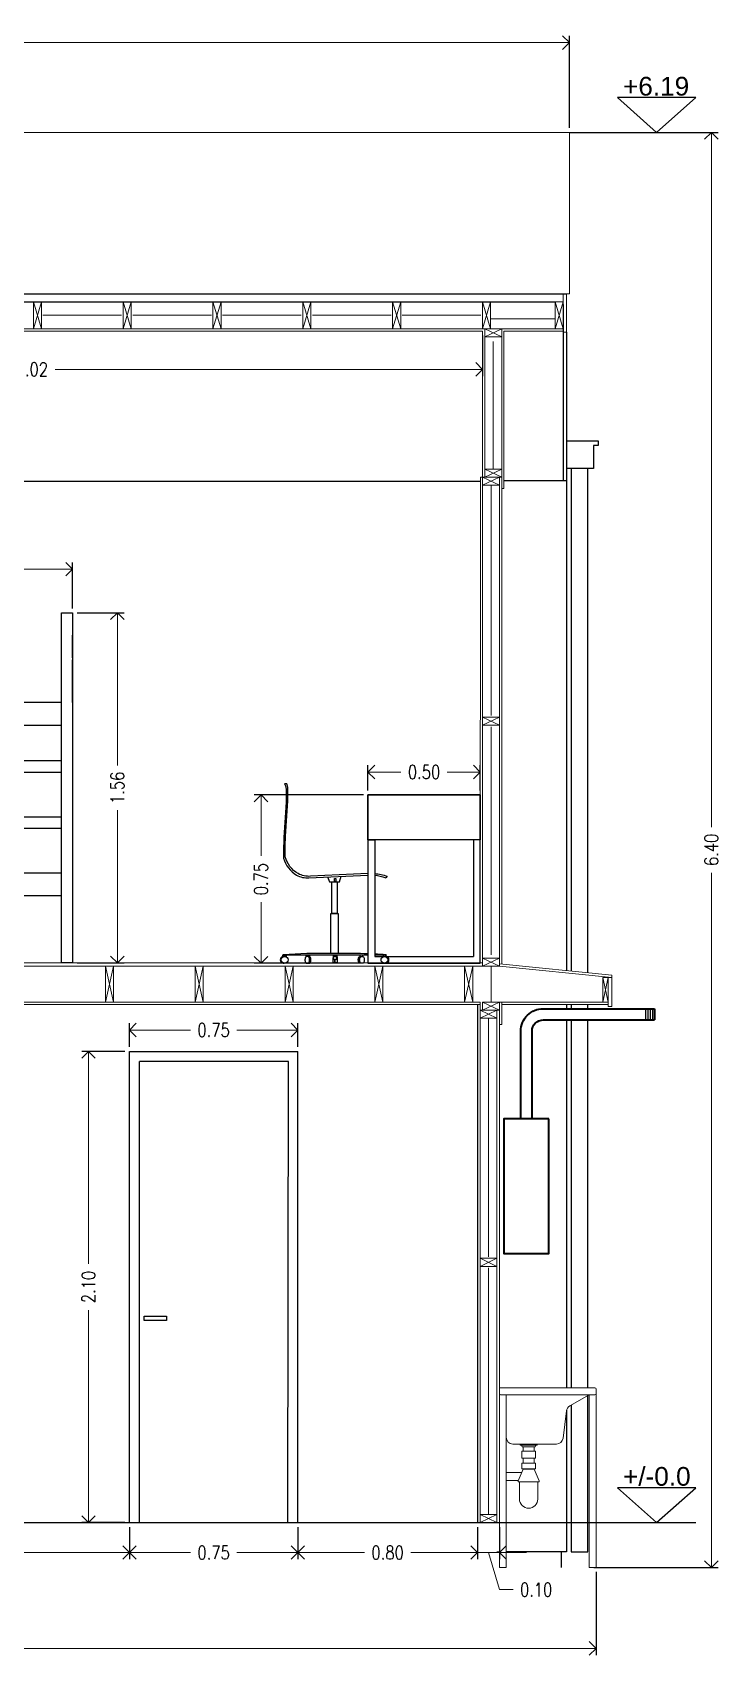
# Model space of a CAD drawing. Header units: inches. Extents: x -102.5 to -49.9, y 36.2 to 69.9.
# Drawn here: x -87.07 to -84, y 43.67 to 50.91 of the extents above; entities that cross this region are included whole.
import ezdxf

# ---------------------------------------------------------------- set-up
doc = ezdxf.new("R2010")
doc.units = ezdxf.units.IN
doc.header["$MEASUREMENT"] = 0
doc.layers.get('DEFPOINTS').update_dxf_attribs({"color": 210})
for name, color, linetype, lineweight in [('A-ANNO-DIMS', 3, 'Continuous', 18), ('A-DETL-MBND', 3, 'Continuous', 18), ('A-ELEV-IDEN', 3, 'Continuous', 18), ('A-ELEV-MBE1', 7, 'Continuous', 35), ('A-ELEV-MBE2', 4, 'Continuous', 25), ('A-FURN', 8, 'Continuous', 18), ('A-WALL-PATT', 8, 'Continuous', 18), ('A-WALL-STUD', 3, 'Continuous', 18), ('arredi', 7, 'Continuous', 20)]:
    doc.layers.add(name, color=color, linetype=linetype, lineweight=lineweight)
doc.styles.add('E-ROMANS', font='romans.shx', dxfattribs={"width": 0.8})
doc.styles.get("Standard").update_dxf_attribs({"font": 'Arial.ttf'})
doc.dimstyles.new('Fabio1', dxfattribs={"dimscale": 0.001, "dimtxt": 60, "dimasz": 60, "dimexe": 30, "dimexo": 20, "dimgap": 30, "dimtad": 0, "dimzin": 0, "dimdsep": 46, "dimtxsty": 'E-ROMANS', "dimblk": 'OPEN90', "dimcen": 90, "dimclrd": 3, "dimclre": 3, "dimclrt": 3, "dimadec": 0, "dimazin": 0, "dimtfac": 1, "dimtmove": 1, "dimatfit": 3, "dimldrblk": 'OPEN90', "dimfxl": 1, "dimtfill": 1, "dimtolj": 1, "dimtzin": 0, "dimlwd": -1, "dimarcsym": 0})

# ---------------------------------------------------------------- blocks, each defined once
blk = doc.blocks.new('_Open90')
at = {"color": 0, "linetype": 'ByBlock', "lineweight": -2}
for p, q in [((0, 0), (-1, 0)), ((-0.5, 0.5), (0, 0)), ((0, 0), (-0.5, -0.5))]:
    blk.add_line(p, q, dxfattribs=at)
blk = doc.blocks.new('*D1313')
at = {"layer": 'A-ANNO-DIMS', "color": 3, "lineweight": -2, "transparency": 16777216}
for p, q in [((-92.2973, 50.4896), (-92.2973, 50.8996)), ((-84.6754, 50.4896), (-84.6754, 50.8996))]:
    blk.add_line(p, q, dxfattribs=at)
at = {"layer": 'A-ANNO-DIMS', "color": 3, "transparency": 16777216}
for p, q in [((-92.2373, 50.8696), (-88.5895, 50.8696)), ((-84.7354, 50.8696), (-88.3832, 50.8696))]:
    blk.add_line(p, q, dxfattribs=at)
at = {"layer": 'DEFPOINTS', "color": 0, "transparency": 16777216}
for p in [(-92.2973, 50.8696), (-92.2973, 50.4696), (-84.6754, 50.4696)]:
    blk.add_point(p, dxfattribs=at)
at = {"layer": 'A-ANNO-DIMS', "color": 3, "transparency": 16777216, "xscale": 0.06, "yscale": 0.06, "zscale": 0.06, "rotation": 180}
blk.add_blockref('_Open90', (-92.2973, 50.8696), dxfattribs=at)
at = {"layer": 'A-ANNO-DIMS', "color": 3, "transparency": 16777216, "xscale": 0.06, "yscale": 0.06, "zscale": 0.06}
blk.add_blockref('_Open90', (-84.6754, 50.8696), dxfattribs=at)
at = {"layer": 'A-ANNO-DIMS', "color": 3, "transparency": 16777216, "insert": (-88.4863, 50.8696), "char_height": 0.06, "attachment_point": 5, "style": 'E-ROMANS', "bg_fill": 3, "box_fill_scale": 1.25, "bg_fill_color": 256, "bg_fill_true_color": 13158600, "bg_fill_transparency": 0}
blk.add_mtext('\\A1;7.62', dxfattribs=at)
blk = doc.blocks.new('*D1305')
at = {"layer": 'A-ANNO-DIMS', "color": 3, "lineweight": -2, "transparency": 16777216}
for p, q in [((-88.4671, 48.3376), (-88.4671, 48.5521)), ((-86.8878, 48.3476), (-86.8878, 48.5521))]:
    blk.add_line(p, q, dxfattribs=at)
at = {"layer": 'A-ANNO-DIMS', "color": 3, "transparency": 16777216}
for p, q in [((-88.4071, 48.5221), (-87.7771, 48.5221)), ((-86.9478, 48.5221), (-87.5777, 48.5221))]:
    blk.add_line(p, q, dxfattribs=at)
at = {"layer": 'DEFPOINTS', "color": 0, "transparency": 16777216}
for p in [(-86.8878, 48.5221), (-88.4671, 48.3176), (-86.8878, 48.3276)]:
    blk.add_point(p, dxfattribs=at)
at = {"layer": 'A-ANNO-DIMS', "color": 3, "transparency": 16777216, "xscale": 0.06, "yscale": 0.06, "zscale": 0.06, "rotation": 180}
blk.add_blockref('_Open90', (-88.4671, 48.5221), dxfattribs=at)
at = {"layer": 'A-ANNO-DIMS', "color": 3, "transparency": 16777216, "xscale": 0.06, "yscale": 0.06, "zscale": 0.06}
blk.add_blockref('_Open90', (-86.8878, 48.5221), dxfattribs=at)
at = {"layer": 'A-ANNO-DIMS', "color": 3, "transparency": 16777216, "insert": (-87.6774, 48.5221), "char_height": 0.06, "attachment_point": 5, "style": 'E-ROMANS', "bg_fill": 3, "box_fill_scale": 1.25, "bg_fill_color": 256, "bg_fill_true_color": 13158600, "bg_fill_transparency": 0}
blk.add_mtext('\\A1;1.58', dxfattribs=at)
blk = doc.blocks.new('*D1307')
at = {"layer": 'A-ANNO-DIMS', "color": 3, "lineweight": -2, "transparency": 16777216}
for p, q in [((-86.8678, 48.3276), (-86.6586, 48.3276)), ((-86.8678, 46.7676), (-86.6586, 46.7676))]:
    blk.add_line(p, q, dxfattribs=at)
at = {"layer": 'A-ANNO-DIMS', "color": 3, "transparency": 16777216}
for p, q in [((-86.6886, 48.2676), (-86.6886, 47.6473)), ((-86.6886, 46.8276), (-86.6886, 47.4479))]:
    blk.add_line(p, q, dxfattribs=at)
at = {"layer": 'DEFPOINTS', "color": 0, "transparency": 16777216}
for p in [(-86.8878, 48.3276), (-86.8878, 46.7676), (-86.6886, 46.7676)]:
    blk.add_point(p, dxfattribs=at)
at = {"layer": 'A-ANNO-DIMS', "color": 3, "transparency": 16777216, "xscale": 0.06, "yscale": 0.06, "zscale": 0.06}
for p, rotation in [((-86.6886, 48.3276), 90), ((-86.6886, 46.7676), 270)]:
    blk.add_blockref('_Open90', p, dxfattribs=dict(at, rotation=rotation))
at = {"layer": 'A-ANNO-DIMS', "color": 3, "transparency": 16777216, "insert": (-86.6886, 47.5476), "char_height": 0.06, "attachment_point": 5, "rotation": 90, "style": 'E-ROMANS', "bg_fill": 3, "box_fill_scale": 1.25, "bg_fill_color": 256, "bg_fill_true_color": 13158600, "bg_fill_transparency": 0}
blk.add_mtext('\\A1;1.56', dxfattribs=at)
blk = doc.blocks.new('*D1301')
at = {"layer": 'A-ANNO-DIMS', "color": 3, "lineweight": -2, "transparency": 16777216}
for p, q in [((-86.6548, 46.3726), (-86.847, 46.3726)), ((-86.6548, 44.2726), (-86.847, 44.2726))]:
    blk.add_line(p, q, dxfattribs=at)
at = {"layer": 'A-ANNO-DIMS', "color": 3, "transparency": 16777216}
for p, q in [((-86.817, 46.3126), (-86.817, 45.4258)), ((-86.817, 44.3326), (-86.817, 45.2195))]:
    blk.add_line(p, q, dxfattribs=at)
at = {"layer": 'DEFPOINTS', "color": 0, "transparency": 16777216}
for p in [(-86.6348, 46.3726), (-86.817, 44.2726), (-86.6348, 44.2726)]:
    blk.add_point(p, dxfattribs=at)
at = {"layer": 'A-ANNO-DIMS', "color": 3, "transparency": 16777216, "xscale": 0.06, "yscale": 0.06, "zscale": 0.06}
for p, rotation in [((-86.817, 46.3726), 90), ((-86.817, 44.2726), 270)]:
    blk.add_blockref('_Open90', p, dxfattribs=dict(at, rotation=rotation))
at = {"layer": 'A-ANNO-DIMS', "color": 3, "transparency": 16777216, "insert": (-86.817, 45.3226), "char_height": 0.06, "attachment_point": 5, "rotation": 90, "style": 'E-ROMANS', "bg_fill": 3, "box_fill_scale": 1.25, "bg_fill_color": 256, "bg_fill_true_color": 13158600, "bg_fill_transparency": 0}
blk.add_mtext('\\A1;2.10', dxfattribs=at)
blk = doc.blocks.new('*D1302')
at = {"layer": 'A-ANNO-DIMS', "color": 3, "lineweight": -2, "transparency": 16777216}
for p, q in [((-86.6348, 46.3926), (-86.6348, 46.4981)), ((-85.8848, 46.3926), (-85.8848, 46.4981))]:
    blk.add_line(p, q, dxfattribs=at)
at = {"layer": 'A-ANNO-DIMS', "color": 3, "transparency": 16777216}
for p, q in [((-86.5748, 46.4681), (-86.363, 46.4681)), ((-85.9448, 46.4681), (-86.1567, 46.4681))]:
    blk.add_line(p, q, dxfattribs=at)
at = {"layer": 'DEFPOINTS', "color": 0, "transparency": 16777216}
for p in [(-85.8848, 46.4681), (-86.6348, 46.3726), (-85.8848, 46.3726)]:
    blk.add_point(p, dxfattribs=at)
at = {"layer": 'A-ANNO-DIMS', "color": 3, "transparency": 16777216, "xscale": 0.06, "yscale": 0.06, "zscale": 0.06, "rotation": 180}
blk.add_blockref('_Open90', (-86.6348, 46.4681), dxfattribs=at)
at = {"layer": 'A-ANNO-DIMS', "color": 3, "transparency": 16777216, "xscale": 0.06, "yscale": 0.06, "zscale": 0.06}
blk.add_blockref('_Open90', (-85.8848, 46.4681), dxfattribs=at)
at = {"layer": 'A-ANNO-DIMS', "color": 3, "transparency": 16777216, "insert": (-86.2598, 46.4681), "char_height": 0.06, "attachment_point": 5, "style": 'E-ROMANS', "bg_fill": 3, "box_fill_scale": 1.25, "bg_fill_color": 256, "bg_fill_true_color": 13158600, "bg_fill_transparency": 0}
blk.add_mtext('\\A1;0.75', dxfattribs=at)
blk = doc.blocks.new('*D1277')
at = {"layer": 'A-ANNO-DIMS', "color": 3, "lineweight": -2, "transparency": 16777216}
for p, q in [((-87.9859, 44.2526), (-87.9859, 44.1087)), ((-86.6348, 44.2526), (-86.6348, 44.1087))]:
    blk.add_line(p, q, dxfattribs=at)
at = {"layer": 'A-ANNO-DIMS', "color": 3, "transparency": 16777216}
for p, q in [((-87.9259, 44.1387), (-87.4101, 44.1387)), ((-86.6948, 44.1387), (-87.2106, 44.1387))]:
    blk.add_line(p, q, dxfattribs=at)
at = {"layer": 'DEFPOINTS', "color": 0, "transparency": 16777216}
for p in [(-87.9859, 44.2726), (-86.6348, 44.2726), (-86.6348, 44.1387)]:
    blk.add_point(p, dxfattribs=at)
at = {"layer": 'A-ANNO-DIMS', "color": 3, "transparency": 16777216, "xscale": 0.06, "yscale": 0.06, "zscale": 0.06, "rotation": 180}
blk.add_blockref('_Open90', (-87.9859, 44.1387), dxfattribs=at)
at = {"layer": 'A-ANNO-DIMS', "color": 3, "transparency": 16777216, "xscale": 0.06, "yscale": 0.06, "zscale": 0.06}
blk.add_blockref('_Open90', (-86.6348, 44.1387), dxfattribs=at)
at = {"layer": 'A-ANNO-DIMS', "color": 3, "transparency": 16777216, "insert": (-87.3104, 44.1387), "char_height": 0.06, "attachment_point": 5, "style": 'E-ROMANS', "bg_fill": 3, "box_fill_scale": 1.25, "bg_fill_color": 256, "bg_fill_true_color": 13158600, "bg_fill_transparency": 0}
blk.add_mtext('\\A1;1.35', dxfattribs=at)
blk = doc.blocks.new('*D1278')
at = {"layer": 'A-ANNO-DIMS', "color": 3, "lineweight": -2, "transparency": 16777216}
for p, q in [((-86.6348, 44.2526), (-86.6348, 44.1087)), ((-85.8848, 44.2526), (-85.8848, 44.1087))]:
    blk.add_line(p, q, dxfattribs=at)
at = {"layer": 'A-ANNO-DIMS', "color": 3, "transparency": 16777216}
for p, q in [((-86.5748, 44.1387), (-86.363, 44.1387)), ((-85.9448, 44.1387), (-86.1567, 44.1387))]:
    blk.add_line(p, q, dxfattribs=at)
at = {"layer": 'DEFPOINTS', "color": 0, "transparency": 16777216}
for p in [(-86.6348, 44.2726), (-85.8848, 44.2726), (-85.8848, 44.1387)]:
    blk.add_point(p, dxfattribs=at)
at = {"layer": 'A-ANNO-DIMS', "color": 3, "transparency": 16777216, "xscale": 0.06, "yscale": 0.06, "zscale": 0.06, "rotation": 180}
blk.add_blockref('_Open90', (-86.6348, 44.1387), dxfattribs=at)
at = {"layer": 'A-ANNO-DIMS', "color": 3, "transparency": 16777216, "xscale": 0.06, "yscale": 0.06, "zscale": 0.06}
blk.add_blockref('_Open90', (-85.8848, 44.1387), dxfattribs=at)
at = {"layer": 'A-ANNO-DIMS', "color": 3, "transparency": 16777216, "insert": (-86.2598, 44.1387), "char_height": 0.06, "attachment_point": 5, "style": 'E-ROMANS', "bg_fill": 3, "box_fill_scale": 1.25, "bg_fill_color": 256, "bg_fill_true_color": 13158600, "bg_fill_transparency": 0}
blk.add_mtext('\\A1;0.75', dxfattribs=at)
blk = doc.blocks.new('*D1279')
at = {"layer": 'A-ANNO-DIMS', "color": 3, "lineweight": -2, "transparency": 16777216}
for p, q in [((-85.8848, 44.2526), (-85.8848, 44.1087)), ((-85.0848, 44.2526), (-85.0848, 44.1087))]:
    blk.add_line(p, q, dxfattribs=at)
at = {"layer": 'A-ANNO-DIMS', "color": 3, "transparency": 16777216}
for p, q in [((-85.8248, 44.1387), (-85.588, 44.1387)), ((-85.1448, 44.1387), (-85.3817, 44.1387))]:
    blk.add_line(p, q, dxfattribs=at)
at = {"layer": 'DEFPOINTS', "color": 0, "transparency": 16777216}
for p in [(-85.8848, 44.2726), (-85.0848, 44.2726), (-85.0848, 44.1387)]:
    blk.add_point(p, dxfattribs=at)
at = {"layer": 'A-ANNO-DIMS', "color": 3, "transparency": 16777216, "xscale": 0.06, "yscale": 0.06, "zscale": 0.06, "rotation": 180}
blk.add_blockref('_Open90', (-85.8848, 44.1387), dxfattribs=at)
at = {"layer": 'A-ANNO-DIMS', "color": 3, "transparency": 16777216, "xscale": 0.06, "yscale": 0.06, "zscale": 0.06}
blk.add_blockref('_Open90', (-85.0848, 44.1387), dxfattribs=at)
at = {"layer": 'A-ANNO-DIMS', "color": 3, "transparency": 16777216, "insert": (-85.4848, 44.1387), "char_height": 0.06, "attachment_point": 5, "style": 'E-ROMANS', "bg_fill": 3, "box_fill_scale": 1.25, "bg_fill_color": 256, "bg_fill_true_color": 13158600, "bg_fill_transparency": 0}
blk.add_mtext('\\A1;0.80', dxfattribs=at)
blk = doc.blocks.new('*D1280')
at = {"layer": 'A-ANNO-DIMS', "color": 3, "lineweight": -2, "transparency": 16777216}
for p, q in [((-85.0848, 44.2526), (-85.0848, 44.1087)), ((-84.9868, 44.2526), (-84.9868, 44.1087))]:
    blk.add_line(p, q, dxfattribs=at)
at = {"layer": 'A-ANNO-DIMS', "color": 3, "transparency": 16777216}
for p, q in [((-85.1448, 44.1387), (-85.2048, 44.1387)), ((-85.0848, 44.1387), (-84.9868, 44.1387)), ((-85.0848, 44.1387), (-84.9868, 44.1387)), ((-85.0358, 44.1387), (-84.9863, 43.9737)), ((-84.9268, 44.1387), (-84.8668, 44.1387)), ((-84.9863, 43.9737), (-84.9263, 43.9737))]:
    blk.add_line(p, q, dxfattribs=at)
at = {"layer": 'DEFPOINTS', "color": 0, "transparency": 16777216}
for p in [(-85.0848, 44.2726), (-84.9868, 44.2726), (-84.9868, 44.1387)]:
    blk.add_point(p, dxfattribs=at)
at = {"layer": 'A-ANNO-DIMS', "color": 3, "transparency": 16777216, "xscale": 0.06, "yscale": 0.06, "zscale": 0.06}
blk.add_blockref('_Open90', (-85.0848, 44.1387), dxfattribs=at)
at = {"layer": 'A-ANNO-DIMS', "color": 3, "transparency": 16777216, "xscale": 0.06, "yscale": 0.06, "zscale": 0.06, "rotation": 180}
blk.add_blockref('_Open90', (-84.9868, 44.1387), dxfattribs=at)
at = {"layer": 'A-ANNO-DIMS', "color": 3, "transparency": 16777216, "insert": (-84.8232, 43.9737), "char_height": 0.06, "attachment_point": 5, "style": 'E-ROMANS', "bg_fill": 3, "box_fill_scale": 1.25, "bg_fill_color": 256, "bg_fill_true_color": 13158600, "bg_fill_transparency": 0}
blk.add_mtext('\\A1;0.10', dxfattribs=at)
blk = doc.blocks.new('*D1282')
at = {"layer": 'A-ANNO-DIMS', "color": 3, "lineweight": -2, "transparency": 16777216}
for p, q in [((-89.0771, 49.564), (-89.0771, 49.3831)), ((-85.0618, 49.564), (-85.0618, 49.3831))]:
    blk.add_line(p, q, dxfattribs=at)
at = {"layer": 'A-ANNO-DIMS', "color": 3, "transparency": 16777216}
for p, q in [((-89.0171, 49.4131), (-87.1726, 49.4131)), ((-85.1218, 49.4131), (-86.9663, 49.4131))]:
    blk.add_line(p, q, dxfattribs=at)
at = {"layer": 'DEFPOINTS', "color": 0, "transparency": 16777216}
for p in [(-89.0771, 49.584), (-85.0618, 49.584), (-85.0618, 49.4131)]:
    blk.add_point(p, dxfattribs=at)
at = {"layer": 'A-ANNO-DIMS', "color": 3, "transparency": 16777216, "xscale": 0.06, "yscale": 0.06, "zscale": 0.06, "rotation": 180}
blk.add_blockref('_Open90', (-89.0771, 49.4131), dxfattribs=at)
at = {"layer": 'A-ANNO-DIMS', "color": 3, "transparency": 16777216, "xscale": 0.06, "yscale": 0.06, "zscale": 0.06}
blk.add_blockref('_Open90', (-85.0618, 49.4131), dxfattribs=at)
at = {"layer": 'A-ANNO-DIMS', "color": 3, "transparency": 16777216, "insert": (-87.0695, 49.4131), "char_height": 0.06, "attachment_point": 5, "style": 'E-ROMANS', "bg_fill": 3, "box_fill_scale": 1.25, "bg_fill_color": 256, "bg_fill_true_color": 13158600, "bg_fill_transparency": 0}
blk.add_mtext('\\A1;4.02', dxfattribs=at)
blk = doc.blocks.new('*D1273')
at = {"layer": 'A-ANNO-DIMS', "color": 3, "lineweight": -2, "transparency": 16777216}
for p, q in [((-92.3798, 44.1226), (-92.3798, 43.6817)), ((-84.5568, 44.0526), (-84.5568, 43.6817))]:
    blk.add_line(p, q, dxfattribs=at)
at = {"layer": 'A-ANNO-DIMS', "color": 3, "transparency": 16777216}
for p, q in [((-92.3198, 43.7117), (-88.5715, 43.7117)), ((-84.6168, 43.7117), (-88.3652, 43.7117))]:
    blk.add_line(p, q, dxfattribs=at)
at = {"layer": 'DEFPOINTS', "color": 0, "transparency": 16777216}
for p in [(-92.3798, 44.1426), (-84.5568, 44.0726), (-84.5568, 43.7117)]:
    blk.add_point(p, dxfattribs=at)
at = {"layer": 'A-ANNO-DIMS', "color": 3, "transparency": 16777216, "xscale": 0.06, "yscale": 0.06, "zscale": 0.06, "rotation": 180}
blk.add_blockref('_Open90', (-92.3798, 43.7117), dxfattribs=at)
at = {"layer": 'A-ANNO-DIMS', "color": 3, "transparency": 16777216, "xscale": 0.06, "yscale": 0.06, "zscale": 0.06}
blk.add_blockref('_Open90', (-84.5568, 43.7117), dxfattribs=at)
at = {"layer": 'A-ANNO-DIMS', "color": 3, "transparency": 16777216, "insert": (-88.4683, 43.7117), "char_height": 0.06, "attachment_point": 5, "style": 'E-ROMANS', "bg_fill": 3, "box_fill_scale": 1.25, "bg_fill_color": 256, "bg_fill_true_color": 13158600, "bg_fill_transparency": 0}
blk.add_mtext('\\A1;7.82', dxfattribs=at)
blk = doc.blocks.new('*D1274')
at = {"layer": 'A-ANNO-DIMS', "color": 3, "lineweight": -2, "transparency": 16777216}
for p, q in [((-85.5926, 47.5159), (-86.0787, 47.5159)), ((-85.5926, 46.7659), (-86.0787, 46.7659))]:
    blk.add_line(p, q, dxfattribs=at)
at = {"layer": 'A-ANNO-DIMS', "color": 3, "transparency": 16777216}
for p, q in [((-86.0487, 47.4559), (-86.0487, 47.244)), ((-86.0487, 46.8259), (-86.0487, 47.0377))]:
    blk.add_line(p, q, dxfattribs=at)
at = {"layer": 'DEFPOINTS', "color": 0, "transparency": 16777216}
for p in [(-85.5726, 47.5159), (-86.0487, 46.7659), (-85.5726, 46.7659)]:
    blk.add_point(p, dxfattribs=at)
at = {"layer": 'A-ANNO-DIMS', "color": 3, "transparency": 16777216, "xscale": 0.06, "yscale": 0.06, "zscale": 0.06}
for p, rotation in [((-86.0487, 47.5159), 90), ((-86.0487, 46.7659), 270)]:
    blk.add_blockref('_Open90', p, dxfattribs=dict(at, rotation=rotation))
at = {"layer": 'A-ANNO-DIMS', "color": 3, "transparency": 16777216, "insert": (-86.0487, 47.1409), "char_height": 0.06, "attachment_point": 5, "rotation": 90, "style": 'E-ROMANS', "bg_fill": 3, "box_fill_scale": 1.25, "bg_fill_color": 256, "bg_fill_true_color": 13158600, "bg_fill_transparency": 0}
blk.add_mtext('\\A1;0.75', dxfattribs=at)
blk = doc.blocks.new('*D1275')
at = {"layer": 'A-ANNO-DIMS', "color": 3, "lineweight": -2, "transparency": 16777216}
for p, q in [((-85.5726, 47.5359), (-85.5726, 47.648)), ((-85.0728, 47.5359), (-85.0728, 47.648))]:
    blk.add_line(p, q, dxfattribs=at)
at = {"layer": 'A-ANNO-DIMS', "color": 3, "transparency": 16777216}
for p, q in [((-85.5126, 47.618), (-85.4258, 47.618)), ((-85.1328, 47.618), (-85.2196, 47.618))]:
    blk.add_line(p, q, dxfattribs=at)
at = {"layer": 'DEFPOINTS', "color": 0, "transparency": 16777216}
for p in [(-85.0728, 47.618), (-85.5726, 47.5159), (-85.0728, 47.5159)]:
    blk.add_point(p, dxfattribs=at)
at = {"layer": 'A-ANNO-DIMS', "color": 3, "transparency": 16777216, "xscale": 0.06, "yscale": 0.06, "zscale": 0.06, "rotation": 180}
blk.add_blockref('_Open90', (-85.5726, 47.618), dxfattribs=at)
at = {"layer": 'A-ANNO-DIMS', "color": 3, "transparency": 16777216, "xscale": 0.06, "yscale": 0.06, "zscale": 0.06}
blk.add_blockref('_Open90', (-85.0728, 47.618), dxfattribs=at)
at = {"layer": 'A-ANNO-DIMS', "color": 3, "transparency": 16777216, "insert": (-85.3227, 47.618), "char_height": 0.06, "attachment_point": 5, "style": 'E-ROMANS', "bg_fill": 3, "box_fill_scale": 1.25, "bg_fill_color": 256, "bg_fill_true_color": 13158600, "bg_fill_transparency": 0}
blk.add_mtext('\\A1;0.50', dxfattribs=at)
blk = doc.blocks.new('*D1249')
at = {"layer": 'A-ANNO-DIMS', "color": 3, "lineweight": -2, "transparency": 16777216}
for p, q in [((-84.6554, 50.4696), (-84.0131, 50.4696)), ((-84.5668, 44.0726), (-84.0131, 44.0726))]:
    blk.add_line(p, q, dxfattribs=at)
at = {"layer": 'A-ANNO-DIMS', "color": 3, "transparency": 16777216}
for p, q in [((-84.0431, 50.4096), (-84.0431, 47.3731)), ((-84.0431, 44.1326), (-84.0431, 47.1691))]:
    blk.add_line(p, q, dxfattribs=at)
at = {"layer": 'DEFPOINTS', "color": 0, "transparency": 16777216}
for p in [(-84.6754, 50.4696), (-84.5868, 44.0726), (-84.0431, 44.0726)]:
    blk.add_point(p, dxfattribs=at)
at = {"layer": 'A-ANNO-DIMS', "color": 3, "transparency": 16777216, "xscale": 0.06, "yscale": 0.06, "zscale": 0.06}
for p, rotation in [((-84.0431, 50.4696), 90), ((-84.0431, 44.0726), 270)]:
    blk.add_blockref('_Open90', p, dxfattribs=dict(at, rotation=rotation))
at = {"layer": 'A-ANNO-DIMS', "color": 3, "transparency": 16777216, "insert": (-84.0431, 47.2711), "char_height": 0.06, "attachment_point": 5, "rotation": 90, "style": 'E-ROMANS', "bg_fill": 3, "box_fill_scale": 1.25, "bg_fill_color": 256, "bg_fill_true_color": 13158600, "bg_fill_transparency": 0}
blk.add_mtext('\\A1;6.40', dxfattribs=at)

msp = doc.modelspace()

# ---------------------------------------------------------------- linework, layer by layer
for p, q in [((-86.9378, 46.7676), (-86.9378, 48.3276)), ((-86.8878, 48.3276), (-86.8878, 46.7676)), ((-86.8878, 48.3176), (-86.8878, 48.2176)), ((-86.8878, 48.0176), (-86.8878, 48.1176)), ((-86.8878, 47.8176), (-86.8878, 47.0676)), ((-85.4863, 47.1533), (-85.4935, 47.1468)), ((-88.4171, 47.0676), (-86.9378, 47.0676)), ((-86.8878, 47.0476), (-86.8878, 46.9676)), ((-86.8878, 46.7676), (-86.9378, 46.7676)), ((-85.5053, 46.8022), (-85.5053, 46.7947)), ((-85.5053, 46.796), (-85.4908, 46.796)), ((-85.5041, 46.796), (-85.4998, 46.796)), ((-85.498, 46.796), (-85.4938, 46.796)), ((-85.4908, 46.7956), (-85.4908, 46.8022)), ((-86.6348, 46.3726), (-85.8848, 46.3726)), ((-86.6348, 44.2726), (-86.6348, 46.3726)), ((-86.5898, 44.2726), (-86.5898, 46.3277)), ((-85.927, 46.3277), (-86.5898, 46.3277)), ((-85.9298, 44.2726), (-85.927, 46.3277)), ((-85.8848, 44.2726), (-85.8848, 46.3726)), ((-86.5698, 45.1726), (-86.5698, 45.1926)), ((-86.5698, 45.1926), (-86.4698, 45.1926)), ((-86.4698, 45.1726), (-86.5698, 45.1726)), ((-86.4698, 45.1926), (-86.4698, 45.1726)), ((-92.2858, 44.2726), (-84.9868, 44.2726))]:
    msp.add_line(p, q)
for points in [[(-86.8878, 48.1276), (-86.8878, 48.2276)], [(-86.8878, 47.9276), (-86.8878, 48.0276)], [(-86.9378, 47.1676), (-87.2578, 47.1676), (-87.2578, 47.3676), (-86.9378, 47.3676), (-86.9378, 47.4176), (-87.2578, 47.4176), (-87.2578, 47.6176), (-86.9378, 47.6176), (-86.9378, 47.6676), (-87.2578, 47.6676), (-87.2578, 47.8276), (-86.9378, 47.8276), (-86.9378, 47.9276), (-87.2578, 47.9276)], [(-85.0728, 46.7659), (-85.0728, 47.5159), (-85.5726, 47.5159), (-85.5726, 46.7659), (-85.0728, 46.7659)], [(-85.5726, 47.5159), (-85.0728, 47.5159), (-85.0728, 47.3159), (-85.5726, 47.3159), (-85.5726, 47.5159)], [(-85.5726, 47.3159), (-85.5426, 47.3159), (-85.5426, 46.7959)], [(-85.0728, 47.3159), (-85.1028, 47.3159), (-85.1028, 46.7959)], [(-85.5426, 46.7959), (-85.5426, 46.7959), (-85.1028, 46.7959)], [(-85.4908, 46.796), (-85.4938, 46.796)]]:
    msp.add_lwpolyline(points)
msp.add_circle((-85.499, 46.7809), 0.0152)
msp.add_arc((-85.4944, 46.7809), 0.0152, 261.24483, 98.75517)
at = {"layer": 'A-DETL-MBND'}
for p, q in [((-84.6754, 49.75), (-84.6878, 49.75)), ((-91.9208, 49.594), (-85.0618, 49.594)), ((-85.0618, 49.584), (-89.0771, 49.584)), ((-85.0268, 49.639), (-84.7388, 49.639)), ((-84.9668, 49.594), (-84.7388, 49.594)), ((-84.9668, 49.584), (-84.7028, 49.584)), ((-85.0728, 46.7676), (-85.0718, 48.9326)), ((-85.0618, 46.7676), (-85.0618, 48.9326)), ((-84.9768, 46.7617), (-84.9768, 48.9326)), ((-84.4869, 46.7127), (-84.9868, 46.7627)), ((-84.4869, 46.7026), (-84.9868, 46.7526)), ((-84.4869, 46.7026), (-84.4869, 46.7127)), ((-85.0828, 46.5826), (-85.0728, 46.5826)), ((-85.0728, 46.5826), (-85.0728, 46.5926)), ((-84.9868, 46.5926), (-84.5269, 46.5926)), ((-84.9768, 46.4926), (-84.9768, 46.5926)), ((-84.9768, 46.5826), (-84.5019, 46.5826)), ((-84.9978, 44.3086), (-84.9978, 46.5206)), ((-84.9868, 46.4926), (-84.9768, 46.4926))]:
    msp.add_line(p, q, dxfattribs=at)
for points in [[(-85.0518, 48.9326), (-85.0618, 48.9326), (-85.0618, 49.584), (-85.0618, 49.584)], [(-85.0518, 48.9686), (-85.0518, 49.594)], [(-84.9768, 48.9686), (-84.9768, 49.594)], [(-84.9668, 49.594), (-84.9768, 49.594)], [(-84.9768, 48.8826), (-84.9668, 48.8826), (-84.9668, 49.584)], [(-85.0618, 48.9326), (-85.0718, 48.9326)], [(-84.9868, 46.7526), (-84.9868, 48.9326)], [(-91.9108, 46.7676), (-85.0618, 46.7676)], [(-91.9108, 46.7526), (-85.0618, 46.7526)], [(-91.9108, 46.5926), (-85.0728, 46.5926)], [(-88.0819, 46.5826), (-85.0728, 46.5826)], [(-85.0828, 46.5826), (-85.0828, 44.2726)], [(-85.0728, 44.2726), (-85.0728, 46.5826)], [(-84.9978, 44.1426), (-84.9868, 44.1426), (-84.9868, 46.5566)]]:
    msp.add_lwpolyline(points, dxfattribs=at)
at = {"layer": 'A-ELEV-IDEN'}
msp.add_lwpolyline([(-92.2973, 49.75), (-92.2973, 50.4696), (-84.6754, 50.4696), (-84.6754, 49.75)], dxfattribs=at)
at = {"layer": 'A-ELEV-MBE1'}
msp.add_line((-84.2959, 46.5632), (-84.2959, 46.5132), dxfattribs=at)
for points in [[(-84.8918, 46.0726), (-84.8918, 46.4632, -0.414214), (-84.7918, 46.5632), (-84.2959, 46.5632)], [(-84.8418, 46.0726), (-84.8418, 46.4632, -0.414214), (-84.7918, 46.5132), (-84.2959, 46.5132)]]:
    msp.add_lwpolyline(points, format="xyb", dxfattribs=at)
msp.add_lwpolyline([(-84.7668, 46.0726), (-84.9668, 46.0726), (-84.9668, 45.4726), (-84.7668, 45.4726), (-84.7668, 46.0726)], dxfattribs=at)
at = {"layer": 'A-ELEV-MBE2'}
for p, q in [((-89.0771, 48.9159), (-85.0719, 48.9144)), ((-84.6878, 48.9159), (-84.9668, 48.9159)), ((-84.6878, 48.9159), (-84.6878, 46.7328)), ((-84.6878, 46.5826), (-84.6878, 46.5632)), ((-84.3359, 46.5632), (-84.3359, 46.5132)), ((-84.3259, 46.5632), (-84.3259, 46.5132)), ((-84.3159, 46.5632), (-84.3159, 46.5132)), ((-84.3059, 46.5632), (-84.3059, 46.5132)), ((-84.6878, 46.5132), (-84.6878, 44.8726)), ((-84.6878, 44.7735), (-84.6878, 44.1426)), ((-84.7118, 44.1426), (-84.7118, 44.0726)), ((-84.6678, 44.1426), (-84.5928, 44.1426))]:
    msp.add_line(p, q, dxfattribs=at)
for points in [[(-92.2698, 49.75), (-84.6878, 49.75)], [(-92.2698, 49.714), (-84.7388, 49.714)], [(-84.7028, 49.7027), (-84.7028, 48.9159)], [(-84.6878, 49.579), (-84.6878, 48.9159)], [(-84.6878, 49.0944), (-84.5478, 49.0944), (-84.5478, 49.0744), (-84.5678, 49.0744), (-84.5678, 48.9706), (-84.6878, 48.9706)], [(-84.6678, 48.9706), (-84.6678, 46.7308)], [(-84.5928, 46.7233), (-84.5928, 48.9706)], [(-84.6678, 46.5826), (-84.6678, 46.5632)], [(-84.5928, 46.5632), (-84.5928, 46.5826)], [(-84.6678, 46.5132), (-84.6678, 44.8726)], [(-84.5928, 44.8726), (-84.5928, 46.5132)], [(-84.6678, 44.7959), (-84.6678, 44.1426)], [(-84.5928, 44.1426), (-84.5928, 44.8392)], [(-84.6878, 44.1426), (-84.9568, 44.1426)]]:
    msp.add_lwpolyline(points, dxfattribs=at)
at = {"layer": 'A-FURN'}
for p, q in [((-84.9868, 44.8726), (-84.5618, 44.8726)), ((-84.9868, 44.8476), (-84.9868, 44.8726)), ((-84.5568, 44.8676), (-84.5568, 44.8476)), ((-84.9868, 44.8476), (-84.9868, 44.0726)), ((-84.5618, 44.8426), (-84.9818, 44.8426)), ((-84.9568, 44.8426), (-84.9568, 44.6526)), ((-84.9568, 44.0726), (-84.9568, 44.8426)), ((-84.6736, 44.7926), (-84.5868, 44.8426)), ((-84.5868, 44.8426), (-84.5868, 44.0726)), ((-84.5568, 44.0726), (-84.5568, 44.8476)), ((-84.7036, 44.6489), (-84.6884, 44.7703)), ((-84.9268, 44.6226), (-84.7333, 44.6226)), ((-84.8818, 44.5904), (-84.8818, 44.61)), ((-84.8318, 44.5904), (-84.8318, 44.61)), ((-84.8818, 44.5369), (-84.8818, 44.56)), ((-84.8818, 44.5108), (-84.8818, 44.5126)), ((-84.8318, 44.5108), (-84.8818, 44.5108)), ((-84.8318, 44.5369), (-84.8318, 44.56)), ((-84.8318, 44.5108), (-84.8318, 44.5126)), ((-84.8885, 44.4956), (-84.9568, 44.4956)), ((-84.9036, 44.4608), (-84.9568, 44.4608)), ((-84.8978, 44.4545), (-84.8978, 44.3774)), ((-84.8159, 44.4545), (-84.8159, 44.3774)), ((-84.9868, 44.0726), (-84.9568, 44.0726)), ((-84.5868, 44.0726), (-84.5568, 44.0726))]:
    msp.add_line(p, q, dxfattribs=at)
for points in [[(-85.0828, 44.7476), (-85.0868, 44.7476)], [(-84.8888, 44.6169), (-84.8859, 44.61), (-84.8568, 44.61)], [(-84.8249, 44.6169), (-84.8278, 44.61), (-84.8568, 44.61)], [(-84.8818, 44.5108), (-84.9042, 44.4593), (-84.9042, 44.4545), (-84.9042, 44.4545)], [(-84.8318, 44.5108), (-84.8094, 44.4593), (-84.8094, 44.4545), (-84.8094, 44.4545)], [(-84.9042, 44.4545), (-84.8094, 44.4545)]]:
    msp.add_lwpolyline(points, dxfattribs=at)
for points in [[(-84.8194, 44.6226), (-84.8942, 44.6226), (-84.8942, 44.6169), (-84.8194, 44.6169)], [(-84.8263, 44.5904), (-84.8874, 44.5904), (-84.8874, 44.56), (-84.8263, 44.56)], [(-84.8263, 44.5369), (-84.8874, 44.5369), (-84.8874, 44.5126), (-84.8263, 44.5126)]]:
    msp.add_lwpolyline(points, close=True, dxfattribs=at)
for centre, radius, start, end in [((-84.5618, 44.8676), 0.005, 0, 90), ((-84.9818, 44.8476), 0.005, 180, 270), ((-84.6586, 44.7666), 0.03, 119.95883, 172.88766), ((-84.5618, 44.8476), 0.005, 270, 0), ((-84.9268, 44.6526), 0.03, 180, 270), ((-84.7333, 44.6526), 0.03, 270, 352.88766), ((-84.8568, 44.3774), 0.0409, 180, 360)]:
    msp.add_arc(centre, radius, start, end, dxfattribs=at)
at = {"layer": 'A-WALL-PATT', "ltscale": 0.15}
for p, q in [((-86.6698, 49.654), (-87.0198, 49.654)), ((-86.2698, 49.654), (-86.6198, 49.654)), ((-85.8698, 49.654), (-86.2198, 49.654)), ((-85.4698, 49.654), (-85.8198, 49.654)), ((-85.0698, 49.654), (-85.4198, 49.654))]:
    msp.add_line(p, q, dxfattribs=at)
at = {"layer": 'A-WALL-PATT', "ltscale": 0.1}
for p, q in [((-85.0143, 48.9686), (-85.0143, 49.5373)), ((-85.0243, 47.8701), (-85.0243, 48.8966)), ((-85.0243, 46.8026), (-85.0243, 47.8201)), ((-85.0243, 46.5926), (-85.0243, 46.7526)), ((-85.0353, 45.4576), (-85.0353, 46.5206)), ((-85.0353, 44.3086), (-85.0353, 45.4076))]:
    msp.add_line(p, q, dxfattribs=at)
at = {"layer": 'A-WALL-STUD'}
for p, q in [((-84.9768, 49.558), (-85.0518, 49.594)), ((-85.0518, 49.558), (-84.9768, 49.594)), ((-84.9868, 48.8966), (-85.0618, 48.9326)), ((-85.0618, 48.8966), (-84.9868, 48.9326)), ((-84.9768, 48.9326), (-85.0518, 48.9686)), ((-85.0518, 48.9326), (-84.9768, 48.9686)), ((-84.9868, 47.8271), (-85.0618, 47.8631)), ((-85.0618, 47.8271), (-84.9868, 47.8631)), ((-84.9868, 46.7526), (-85.0618, 46.7886)), ((-85.0618, 46.7526), (-84.9868, 46.7886)), ((-84.5019, 46.7026), (-84.5269, 46.5926)), ((-84.5269, 46.7026), (-84.5019, 46.5926)), ((-84.9978, 46.5206), (-85.0728, 46.5566)), ((-85.0728, 46.5206), (-84.9978, 46.5566)), ((-84.9868, 46.5566), (-85.0618, 46.5926)), ((-85.0618, 46.5566), (-84.9868, 46.5926)), ((-84.9978, 45.4146), (-85.0728, 45.4506)), ((-85.0728, 45.4146), (-84.9978, 45.4506)), ((-84.9978, 44.2726), (-85.0728, 44.3086)), ((-85.0728, 44.2726), (-84.9978, 44.3086))]:
    msp.add_line(p, q, dxfattribs=at)
for points in [[(-84.7028, 49.75), (-84.7028, 49.594), (-84.7028, 49.579), (-84.6878, 49.579), (-84.6878, 49.75), (-84.7028, 49.75)], [(-87.0628, 49.714), (-87.0268, 49.594)], [(-87.0628, 49.594), (-87.0268, 49.714)], [(-86.6628, 49.714), (-86.6268, 49.594)], [(-86.6628, 49.594), (-86.6268, 49.714)], [(-86.2628, 49.714), (-86.2268, 49.594)], [(-86.2628, 49.594), (-86.2268, 49.714)], [(-85.8628, 49.714), (-85.8268, 49.594)], [(-85.8628, 49.594), (-85.8268, 49.714)], [(-85.4628, 49.714), (-85.4268, 49.594)], [(-85.4628, 49.594), (-85.4268, 49.714)], [(-85.0628, 49.714), (-85.0268, 49.594)], [(-85.0628, 49.594), (-85.0268, 49.714)], [(-84.7388, 49.714), (-84.7028, 49.594)], [(-84.7388, 49.594), (-84.7028, 49.714)], [(-86.7058, 46.7526), (-86.7058, 46.5926), (-86.7418, 46.5926), (-86.7418, 46.7526), (-86.7058, 46.7526)], [(-86.7418, 46.7526), (-86.7058, 46.5926)], [(-86.7058, 46.7526), (-86.7418, 46.5926)], [(-86.3058, 46.7526), (-86.3058, 46.5926), (-86.3418, 46.5926), (-86.3418, 46.7526), (-86.3058, 46.7526)], [(-86.3418, 46.7526), (-86.3058, 46.5926)], [(-86.3058, 46.7526), (-86.3418, 46.5926)], [(-85.9058, 46.7526), (-85.9058, 46.5926), (-85.9418, 46.5926), (-85.9418, 46.7526), (-85.9058, 46.7526)], [(-85.9418, 46.7526), (-85.9058, 46.5926)], [(-85.9058, 46.7526), (-85.9418, 46.5926)], [(-85.5058, 46.7526), (-85.5058, 46.5926), (-85.5418, 46.5926), (-85.5418, 46.7526), (-85.5058, 46.7526)], [(-85.5418, 46.7526), (-85.5058, 46.5926)], [(-85.5058, 46.7526), (-85.5418, 46.5926)], [(-85.1058, 46.7526), (-85.1058, 46.5926), (-85.1418, 46.5926), (-85.1418, 46.7526), (-85.1058, 46.7526)], [(-85.1418, 46.7526), (-85.1058, 46.5926)], [(-85.1058, 46.7526), (-85.1418, 46.5926)]]:
    msp.add_lwpolyline(points, dxfattribs=at)
for points in [[(-87.0268, 49.714), (-87.0628, 49.714), (-87.0628, 49.594), (-87.0268, 49.594)], [(-86.6268, 49.714), (-86.6628, 49.714), (-86.6628, 49.594), (-86.6268, 49.594)], [(-86.2268, 49.714), (-86.2628, 49.714), (-86.2628, 49.594), (-86.2268, 49.594)], [(-85.8268, 49.714), (-85.8628, 49.714), (-85.8628, 49.594), (-85.8268, 49.594)], [(-85.4268, 49.714), (-85.4628, 49.714), (-85.4628, 49.594), (-85.4268, 49.594)], [(-85.0268, 49.714), (-85.0628, 49.714), (-85.0628, 49.594), (-85.0268, 49.594)], [(-84.7028, 49.714), (-84.7388, 49.714), (-84.7388, 49.594), (-84.7028, 49.594)], [(-84.9768, 49.558), (-85.0518, 49.558), (-85.0518, 49.594), (-84.9768, 49.594)], [(-84.9868, 48.8966), (-85.0618, 48.8966), (-85.0618, 48.9326), (-84.9868, 48.9326)], [(-84.9768, 48.9326), (-85.0518, 48.9326), (-85.0518, 48.9686), (-84.9768, 48.9686)], [(-84.9868, 47.8271), (-85.0618, 47.8271), (-85.0618, 47.8631), (-84.9868, 47.8631)], [(-84.9868, 46.7526), (-85.0618, 46.7526), (-85.0618, 46.7886), (-84.9868, 46.7886)], [(-84.5019, 46.7026), (-84.5019, 46.5926), (-84.5269, 46.5926), (-84.5269, 46.7026)], [(-84.5019, 46.7026), (-84.5019, 46.5926), (-84.5019, 46.5726), (-84.4869, 46.5726), (-84.4869, 46.7026)], [(-84.9978, 46.5206), (-85.0728, 46.5206), (-85.0728, 46.5566), (-84.9978, 46.5566)], [(-84.9868, 46.5566), (-85.0618, 46.5566), (-85.0618, 46.5926), (-84.9868, 46.5926)], [(-84.9978, 45.4146), (-85.0728, 45.4146), (-85.0728, 45.4506), (-84.9978, 45.4506)], [(-84.9978, 44.2726), (-85.0728, 44.2726), (-85.0728, 44.3086), (-84.9978, 44.3086)]]:
    msp.add_lwpolyline(points, close=True, dxfattribs=at)
at = {"layer": 'arredi'}
for p, q in [((-85.0848, 44.2726), (-85.0848, 46.5826)), ((-84.9868, 44.2726), (-84.9868, 46.5826))]:
    msp.add_line(p, q, dxfattribs=at)

# ---------------------------------------------------------------- texts
msp.add_text('+6.19', height=0.08341).set_placement((-84.4365, 50.6335))

# ---------------------------------------------------------------- next in the draw order: dimensions: what is measured, and where the dimension line sits
at = {"layer": 'A-ANNO-DIMS'}
for base, p1, p2, picture, middle in [((-92.2973, 50.8696), (-84.6754, 50.4696), (-92.2973, 50.4696), '*D1313', (-88.4863, 50.8696)), ((-85.0618, 49.4131), (-89.0771, 49.584), (-85.0618, 49.584), '*D1282', (-87.0695, 49.4131)), ((-86.8878, 48.5221), (-88.4671, 48.3176), (-86.8878, 48.3276), '*D1305', (-87.6774, 48.5221))]:
    dim = msp.add_linear_dim(base=base, p1=p1, p2=p2, dimstyle='Fabio1', dxfattribs=at)
    dim.commit()
    dim.dimension.update_dxf_attribs({"geometry": picture, "text_midpoint": middle})
for base, p1, p2, picture, middle in [((-86.0487, 46.7659), (-85.5726, 47.5159), (-85.5726, 46.7659), '*D1274', (-86.0487, 47.1409)), ((-86.817, 44.2726), (-86.6348, 46.3726), (-86.6348, 44.2726), '*D1301', (-86.817, 45.3226))]:
    dim = msp.add_linear_dim(base=base, p1=p1, p2=p2, angle=90, dimstyle='Fabio1', dxfattribs=at)
    dim.commit()
    dim.dimension.update_dxf_attribs({"geometry": picture, "text_midpoint": middle})

# ---------------------------------------------------------------- next in the draw order: linework, layer by layer
msp.add_line((-85.9381, 46.796), (-85.9423, 46.796))
for points in [[(-85.752, 47.1506), (-85.7443, 47.1292), (-85.6985, 47.1292), (-85.6919, 47.1534)], [(-85.5726, 46.8022), (-85.9513, 46.8022), (-85.9513, 46.8034), (-85.5726, 46.8034)], [(-85.9513, 46.7956), (-85.9513, 46.8022), (-85.9368, 46.8022), (-85.9368, 46.7947)], [(-85.9368, 46.796), (-85.9513, 46.796), (-85.9483, 46.796), (-85.9441, 46.796)], [(-85.7264, 46.7947), (-85.728, 46.7939), (-85.7292, 46.789), (-85.7292, 46.7738), (-85.728, 46.7686), (-85.7246, 46.7669), (-85.7214, 46.7681), (-85.7203, 46.7717), (-85.7203, 46.7827)], [(-85.7119, 46.7947), (-85.7102, 46.7939), (-85.7091, 46.789), (-85.709, 46.7738), (-85.7102, 46.7686), (-85.7137, 46.7669), (-85.7169, 46.7681), (-85.718, 46.7717), (-85.718, 46.7827)], [(-85.5426, 46.8034), (-85.4908, 46.8034), (-85.4908, 46.8022), (-85.5426, 46.8022)]]:
    msp.add_lwpolyline(points)
for points in [[(-85.7335, 47.1292), (-85.7091, 47.1292), (-85.7091, 46.9879), (-85.7335, 46.9879)], [(-85.7219, 47.1441), (-85.7149, 47.1441), (-85.7149, 47.1306), (-85.7219, 47.1306)], [(-85.7372, 46.9879), (-85.7047, 46.9879), (-85.7047, 46.8086), (-85.7372, 46.8086)], [(-85.8471, 46.8022), (-85.8326, 46.8022), (-85.8326, 46.796), (-85.8471, 46.796)], [(-85.7264, 46.796), (-85.7119, 46.796), (-85.7119, 46.7827), (-85.7264, 46.7827)], [(-85.7263, 46.8022), (-85.7118, 46.8022), (-85.7118, 46.796), (-85.7263, 46.796)], [(-85.5949, 46.8022), (-85.6094, 46.8022), (-85.6094, 46.796), (-85.5949, 46.796)]]:
    msp.add_lwpolyline(points, close=True)
for points in [[(-85.5426, 47.1655, -0.065863), (-85.4863, 47.1533)], [(-85.5426, 47.1582, -0.044883), (-85.4935, 47.1468)]]:
    msp.add_lwpolyline(points, format="xyb")
msp.add_circle((-85.9431, 46.7809), 0.0152)
for centre, radius, start, end in [((-85.9477, 46.7809), 0.0152, 81.24483, 278.75517), ((-85.7905, 44.5927), 2.2165, 88.62279, 94.14487), ((-85.6515, 44.5927), 2.2165, 87.9613, 91.37721), ((-85.6515, 44.5927), 2.2165, 85.85513, 87.18512)]:
    msp.add_arc(centre, radius, start, end)
at = {"extrusion": (0, 0, -1)}
msp.add_ellipse((-85.5963, 46.7809), major_axis=(0, 0.0151), ratio=0.488012, start_param=0, end_param=3.141593, dxfattribs=at)
for points, weights, knots in [([(-85.8457, 46.796), (-85.8531, 46.796), (-85.8531, 46.7809), (-85.8531, 46.7657), (-85.8457, 46.7657), (-85.8428, 46.7657), (-85.8399, 46.7657), (-85.8369, 46.7657), (-85.8338, 46.7657), (-85.8265, 46.7657), (-85.8265, 46.7809), (-85.8265, 46.796), (-85.8338, 46.796), (-85.836, 46.796), (-85.8381, 46.796)], [1, 0.707106781187, 1, 0.707106781187, 1, 1, 1, 1, 1, 0.707106781187, 1, 0.707106781187, 1, 1, 1], [0, 0, 0, 1.570796, 1.570796, 3.141593, 3.141593, 4.141593, 4.141593, 5.141593, 5.141593, 6.712389, 6.712389, 8.283185, 8.283185, 9.283185, 9.283185, 9.283185]), ([(-85.8399, 46.7657), (-85.8325, 46.7657), (-85.8325, 46.7809), (-85.8325, 46.796), (-85.8399, 46.796), (-85.842, 46.796), (-85.8441, 46.796), (-85.8456, 46.796), (-85.8472, 46.796), (-85.8472, 46.7959), (-85.8472, 46.7957)], [1, 0.707106781187, 1, 0.707106781187, 1, 1, 1, 1, 1, 1, 1], [0, 0, 0, 1.570796, 1.570796, 3.141593, 3.141593, 4.141593, 4.141593, 5.141593, 5.141593, 6.141593, 6.141593, 6.141593]), ([(-85.6081, 46.7657), (-85.6155, 46.7657), (-85.6155, 46.7809), (-85.6155, 46.796), (-85.6081, 46.796), (-85.606, 46.796), (-85.6039, 46.796)], [1, 0.707106781187, 1, 0.707106781187, 1, 1, 1], [0, 0, 0, 1.570796, 1.570796, 3.141593, 3.141593, 4.141593, 4.141593, 4.141593]), ([(-85.6021, 46.7657), (-85.6095, 46.7657), (-85.6095, 46.7809), (-85.6095, 46.796), (-85.6021, 46.796), (-85.6, 46.796), (-85.5979, 46.796), (-85.5964, 46.796), (-85.5948, 46.796), (-85.5948, 46.7959), (-85.5948, 46.7957)], [1, 0.707106781187, 1, 0.707106781187, 1, 1, 1, 1, 1, 1, 1], [0, 0, 0, 1.570796, 1.570796, 3.141593, 3.141593, 4.141593, 4.141593, 5.141593, 5.141593, 6.141593, 6.141593, 6.141593])]:
    msp.add_rational_spline(points, weights, degree=2, knots=knots)

# ---------------------------------------------------------------- next in the draw order: dimensions: what is measured, and where the dimension line sits
at = {"layer": 'A-ANNO-DIMS'}
dim = msp.add_linear_dim(base=(-86.6886, 46.7676), p1=(-86.8878, 48.3276), p2=(-86.8878, 46.7676), angle=90, dimstyle='Fabio1', dxfattribs=at)
dim.commit()
dim.dimension.update_dxf_attribs({"geometry": '*D1307', "text_midpoint": (-86.6886, 47.5476)})
for base, p1, p2, picture, middle in [((-85.0728, 47.618), (-85.5726, 47.5159), (-85.0728, 47.5159), '*D1275', (-85.3227, 47.618)), ((-85.8848, 46.4681), (-86.6348, 46.3726), (-85.8848, 46.3726), '*D1302', (-86.2598, 46.4681)), ((-86.6348, 44.1387), (-87.9859, 44.2726), (-86.6348, 44.2726), '*D1277', (-87.3104, 44.1387))]:
    dim = msp.add_linear_dim(base=base, p1=p1, p2=p2, dimstyle='Fabio1', dxfattribs=at)
    dim.commit()
    dim.dimension.update_dxf_attribs({"geometry": picture, "text_midpoint": middle})

# ---------------------------------------------------------------- next in the draw order: linework, layer by layer
msp.add_line((-86.9378, 48.3276), (-86.8878, 48.3276))
msp.add_lwpolyline([(-85.5726, 47.1654), (-85.8279, 47.1533, -0.065658), (-85.8566, 47.1551, -0.083501), (-85.8839, 47.1655, -0.198397), (-85.9408, 47.2403, -0.01359), (-85.9409, 47.2967, -0.008603), (-85.9394, 47.3324), (-85.934, 47.4223), (-85.9299, 47.4897), (-85.9289, 47.5176), (-85.9299, 47.5486), (-85.9328, 47.5632), (-85.9342, 47.5657), (-85.9449, 47.5657), (-85.9401, 47.5567), (-85.9372, 47.5421), (-85.9362, 47.5111), (-85.9372, 47.4832), (-85.9413, 47.4157), (-85.9466, 47.3259, 0.008603), (-85.9481, 47.2902, 0.01359), (-85.948, 47.2338, 0.198397), (-85.8912, 47.159, 0.083501), (-85.8639, 47.1486, 0.065658), (-85.8352, 47.1468), (-85.5726, 47.159)], format="xyb")

# ---------------------------------------------------------------- next in the draw order: dimensions: what is measured, and where the dimension line sits
dim = msp.add_linear_dim(base=(-85.8848, 44.1387), p1=(-86.6348, 44.2726), p2=(-85.8848, 44.2726), dimstyle='Fabio1', dxfattribs=at)
dim.commit()
dim.dimension.update_dxf_attribs({"geometry": '*D1278', "text_midpoint": (-86.2598, 44.1387)})

# ---------------------------------------------------------------- next in the draw order: dimensions: what is measured, and where the dimension line sits
dim = msp.add_linear_dim(base=(-85.0848, 44.1387), p1=(-85.8848, 44.2726), p2=(-85.0848, 44.2726), dimstyle='Fabio1', dxfattribs=at)
dim.commit()
dim.dimension.update_dxf_attribs({"geometry": '*D1279', "text_midpoint": (-85.4848, 44.1387)})

# ---------------------------------------------------------------- next in the draw order: dimensions: what is measured, and where the dimension line sits
dim = msp.add_linear_dim(base=(-84.9868, 44.1387), p1=(-85.0848, 44.2726), p2=(-84.9868, 44.2726), dimstyle='Fabio1', dxfattribs=at)
dim.commit()
dim.dimension.update_dxf_attribs({"geometry": '*D1280', "text_midpoint": (-84.8963, 43.9737)})

# ---------------------------------------------------------------- next in the draw order: dimensions: what is measured, and where the dimension line sits
dim = msp.add_linear_dim(base=(-84.5568, 43.7117), p1=(-92.3798, 44.1426), p2=(-84.5568, 44.0726), dimstyle='Fabio1', dxfattribs=at)
dim.commit()
dim.dimension.update_dxf_attribs({"geometry": '*D1273', "text_midpoint": (-88.4683, 43.7117)})

# ---------------------------------------------------------------- next in the draw order: dimensions: what is measured, and where the dimension line sits
dim = msp.add_linear_dim(base=(-84.0431, 44.0726), p1=(-84.6754, 50.4696), p2=(-84.5868, 44.0726), angle=90, dimstyle='Fabio1', dxfattribs=at)
dim.commit()
dim.dimension.update_dxf_attribs({"geometry": '*D1249', "text_midpoint": (-84.0431, 47.2711)})

# ---------------------------------------------------------------- next in the draw order: linework, layer by layer
for p, q in [((-84.6754, 50.4696), (-84.0427, 50.4692)), ((-84.9868, 44.273), (-84.112, 44.2726))]:
    msp.add_line(p, q)
for points in [[(-84.4618, 50.6248), (-84.2869, 50.4693), (-84.112, 50.6248)], [(-84.4618, 44.4281), (-84.2869, 44.2726), (-84.112, 44.4281)]]:
    msp.add_lwpolyline(points, close=True)

# ---------------------------------------------------------------- next in the draw order: texts
msp.add_text('+/-0.0', height=0.08341).set_placement((-84.4365, 44.4368))

doc.saveas('drawing.dxf')
